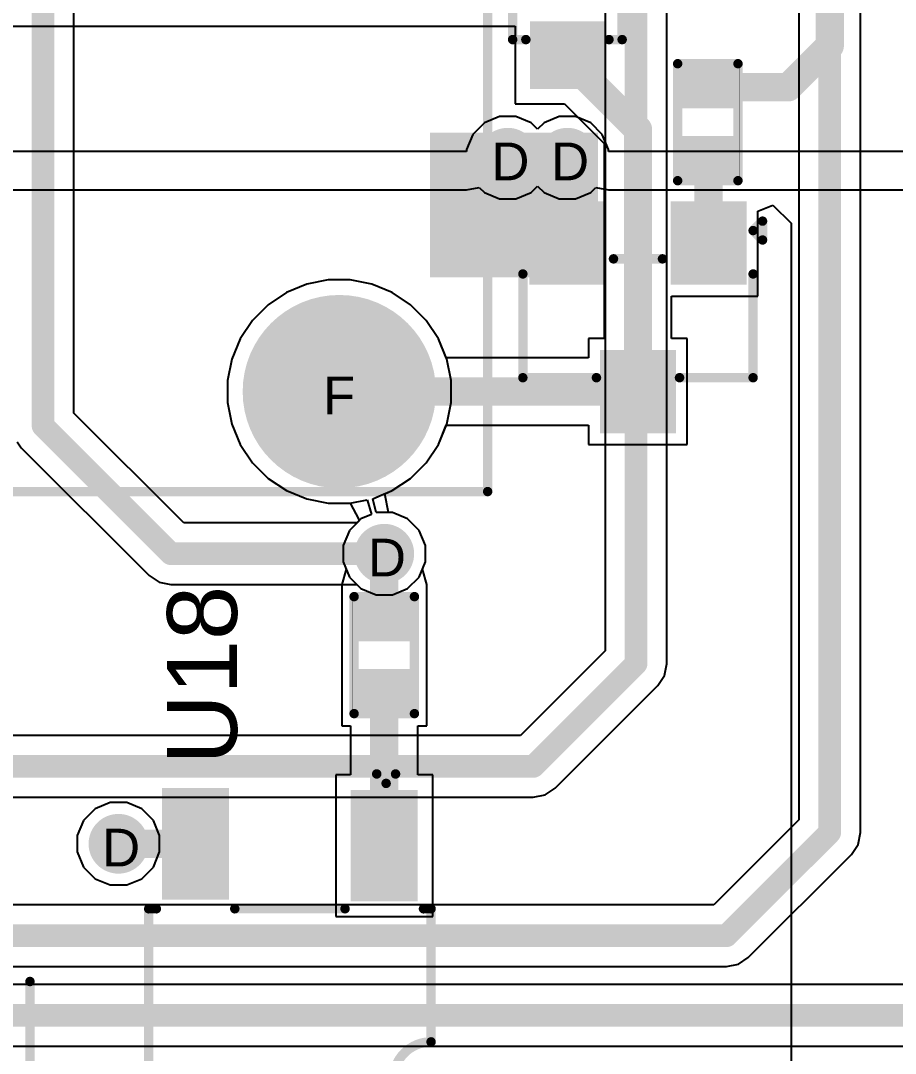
# Model space of a CAD drawing. Header units: inches. Extents: x 0 to 5401, y 0 to 5414.
# Drawn here: x 63.45 to 75.22, y 16.63 to 30.53 of the extents above; entities that cross this region are included whole.
import ezdxf

# ---------------------------------------------------------------- set-up
doc = ezdxf.new("R2010")
doc.units = ezdxf.units.IN
for name, color, linetype in [('Bottom Layer', 5, 'Continuous'), ('Bottom Solder', 6, 'Continuous'), ('Drill Drawing', 1, 'Continuous'), ('Layer 1', 16, 'Continuous'), ('Layer 2', 76, 'Continuous'), ('Multi-Layer', 9, 'Continuous'), ('Pad Holes', 156, 'Continuous'), ('Top Layer', 1, 'Continuous'), ('Top Overlay', 2, 'Continuous'), ('Top Paste', 8, 'Continuous'), ('Top Solder', 216, 'Continuous'), ('Via Holes', 16, 'Continuous')]:
    doc.layers.add(name, color=color, linetype=linetype)
doc.styles.add('Arial', font='', dxfattribs={"height": 0.2})
doc.styles.get('Arial').set_extended_font_data('Arial')

# ---------------------------------------------------------------- blocks, each defined once
blk = doc.blocks.new('SO_5_18')
at = {"layer": 'Top Layer'}
for points in [[(-3.85, 0.87), (-3.85, 1.67), (-2.45, 1.67), (-2.45, 0.87)], [(2.45, 0.87), (2.45, 1.67), (3.85, 1.67), (3.85, 0.87)], [(2.475, -0.4), (2.475, 0.4), (3.875, 0.4), (3.875, -0.4)], [(-3.875, -1.67), (-3.875, -0.87), (-2.475, -0.87), (-2.475, -1.67)], [(2.45, -1.67), (2.45, -0.87), (3.85, -0.87), (3.85, -1.67)]]:
    blk.add_hatch(color=1, dxfattribs=at).paths.add_polyline_path(points)
at = {"layer": 'Top Paste'}
for points in [[(-3.85, 0.87), (-3.85, 1.67), (-2.45, 1.67), (-2.45, 0.87)], [(2.45, 0.87), (2.45, 1.67), (3.85, 1.67), (3.85, 0.87)], [(2.475, -0.4), (2.475, 0.4), (3.875, 0.4), (3.875, -0.4)], [(-3.875, -1.67), (-3.875, -0.87), (-2.475, -0.87), (-2.475, -1.67)], [(2.45, -1.67), (2.45, -0.87), (3.85, -0.87), (3.85, -1.67)]]:
    blk.add_hatch(color=8, dxfattribs=at).paths.add_polyline_path(points)
at = {"layer": 'Top Solder'}
for points in [[(-3.901, 0.819), (-3.901, 1.721), (-2.399, 1.721), (-2.399, 0.819)], [(2.399, 0.819), (2.399, 1.721), (3.901, 1.721), (3.901, 0.819)], [(2.424, -0.451), (2.424, 0.451), (3.926, 0.451), (3.926, -0.451)], [(-3.926, -1.721), (-3.926, -0.819), (-2.424, -0.819), (-2.424, -1.721)], [(2.399, -1.721), (2.399, -0.819), (3.901, -0.819), (3.901, -1.721)]]:
    blk.add_hatch(color=216, dxfattribs=at).paths.add_polyline_path(points)
at = {"layer": 'Top Overlay'}
for points in [[(-2.3, 1.798, 0.127, 0.127, 0), (-2.3, 1.9, 0.127, 0.127, 0)], [(-0.508, 1.9, 0.127, 0.127, 0), (-2.3, 1.9, 0.127, 0.127, 0)], [(0.508, 1.9, 0.127, 0.127, -1), (-0.508, 1.9, 0.127, 0.127, 0)], [(2.3, 1.9, 0.127, 0.127, 0), (0.508, 1.9, 0.127, 0.127, 0)], [(2.3, 1.798, 0.127, 0.127, 0), (2.3, 1.9, 0.127, 0.127, 0)], [(2.3, 1.798, 0.127, 0.127, 0), (2.3, 1.9, 0.127, 0.127, 0)], [(-3.988, 1.295, 0.127, 0.127, 0), (-4.115, 1.422, 0.127, 0.127, 0)], [(-4.115, 1.168, 0.127, 0.127, 0), (-4.115, 1.422, 0.127, 0.127, 0)], [(-4.115, 1.168, 0.127, 0.127, 0), (-3.988, 1.295, 0.127, 0.127, 0)], [(-2.3, -0.742, 0.127, 0.127, 0), (-2.3, 0.742, 0.127, 0.127, 0)], [(2.3, 0.519, 0.127, 0.127, 0), (2.3, 0.742, 0.127, 0.127, 0)], [(2.3, -0.742, 0.127, 0.127, 0), (2.3, -0.519, 0.127, 0.127, 0)], [(-2.3, -1.9, 0.127, 0.127, 0), (-2.3, -1.798, 0.127, 0.127, 0)], [(2.3, -1.9, 0.127, 0.127, 0), (2.3, -1.798, 0.127, 0.127, 0)], [(2.3, -1.9, 0.127, 0.127, 0), (-2.3, -1.9, 0.127, 0.127, 0)]]:
    blk.add_lwpolyline(points, format="xyseb", dxfattribs=at)
for points in [[(-2.332, 1.9, 0.0635, 0.0635, 1), (-2.268, 1.9, 0.0635, 0.0635, 1)], [(-2.332, 1.9, 0.0635, 0.0635, 1), (-2.268, 1.9, 0.0635, 0.0635, 1)], [(-0.54, 1.9, 0.0635, 0.0635, 1), (-0.476, 1.9, 0.0635, 0.0635, 1)], [(-0.539, 1.9, 0.0635, 0.0635, 1), (-0.476, 1.9, 0.0635, 0.0635, 1)], [(0.476, 1.9, 0.0635, 0.0635, 1), (0.54, 1.9, 0.0635, 0.0635, 1)], [(0.476, 1.9, 0.0635, 0.0635, 1), (0.54, 1.9, 0.0635, 0.0635, 1)], [(2.268, 1.9, 0.0635, 0.0635, 1), (2.332, 1.9, 0.0635, 0.0635, 1)], [(2.268, 1.9, 0.0635, 0.0635, 1), (2.332, 1.9, 0.0635, 0.0635, 1)], [(2.268, 1.9, 0.0635, 0.0635, 1), (2.332, 1.9, 0.0635, 0.0635, 1)], [(-2.332, 1.798, 0.0635, 0.0635, 1), (-2.268, 1.798, 0.0635, 0.0635, 1)], [(2.268, 1.798, 0.0635, 0.0635, 1), (2.332, 1.798, 0.0635, 0.0635, 1)], [(2.268, 1.798, 0.0635, 0.0635, 1), (2.332, 1.798, 0.0635, 0.0635, 1)], [(-4.147, 1.422, 0.0635, 0.0635, 1), (-4.083, 1.422, 0.0635, 0.0635, 1)], [(-4.147, 1.422, 0.0635, 0.0635, 1), (-4.083, 1.422, 0.0635, 0.0635, 1)], [(-4.02, 1.295, 0.0635, 0.0635, 1), (-3.956, 1.295, 0.0635, 0.0635, 1)], [(-4.02, 1.295, 0.0635, 0.0635, 1), (-3.956, 1.295, 0.0635, 0.0635, 1)], [(-4.147, 1.168, 0.0635, 0.0635, 1), (-4.083, 1.168, 0.0635, 0.0635, 1)], [(-4.147, 1.168, 0.0635, 0.0635, 1), (-4.083, 1.168, 0.0635, 0.0635, 1)], [(-2.332, 0.742, 0.0635, 0.0635, 1), (-2.268, 0.742, 0.0635, 0.0635, 1)], [(2.268, 0.742, 0.0635, 0.0635, 1), (2.332, 0.742, 0.0635, 0.0635, 1)], [(2.268, 0.519, 0.0635, 0.0635, 1), (2.332, 0.519, 0.0635, 0.0635, 1)], [(2.268, -0.519, 0.0635, 0.0635, 1), (2.332, -0.519, 0.0635, 0.0635, 1)], [(-2.332, -0.742, 0.0635, 0.0635, 1), (-2.268, -0.742, 0.0635, 0.0635, 1)], [(2.268, -0.742, 0.0635, 0.0635, 1), (2.332, -0.742, 0.0635, 0.0635, 1)], [(-2.332, -1.798, 0.0635, 0.0635, 1), (-2.268, -1.798, 0.0635, 0.0635, 1)], [(2.268, -1.798, 0.0635, 0.0635, 1), (2.332, -1.798, 0.0635, 0.0635, 1)], [(-2.332, -1.9, 0.0635, 0.0635, 1), (-2.268, -1.9, 0.0635, 0.0635, 1)], [(-2.332, -1.9, 0.0635, 0.0635, 1), (-2.268, -1.9, 0.0635, 0.0635, 1)], [(2.268, -1.9, 0.0635, 0.0635, 1), (2.332, -1.9, 0.0635, 0.0635, 1)], [(2.268, -1.9, 0.0635, 0.0635, 1), (2.332, -1.9, 0.0635, 0.0635, 1)]]:
    blk.add_lwpolyline(points, format="xyseb", close=True, dxfattribs=at)
blk = doc.blocks.new('SOP_4_2_54_22')
at = {"layer": 'Top Layer'}
for points in [[(-3.85, 1.67), (-2.4, 1.67), (-2.4, 0.87), (-3.85, 0.87)], [(2.4, 1.67), (3.85, 1.67), (3.85, 0.87), (2.4, 0.87)], [(-3.85, -0.87), (-2.4, -0.87), (-2.4, -1.67), (-3.85, -1.67)], [(2.4, -0.87), (3.85, -0.87), (3.85, -1.67), (2.4, -1.67)]]:
    blk.add_hatch(color=1, dxfattribs=at).paths.add_polyline_path(points)
at = {"layer": 'Top Paste'}
for points in [[(-3.85, 1.67), (-2.4, 1.67), (-2.4, 0.87), (-3.85, 0.87)], [(2.4, 1.67), (3.85, 1.67), (3.85, 0.87), (2.4, 0.87)], [(-3.85, -0.87), (-2.4, -0.87), (-2.4, -1.67), (-3.85, -1.67)], [(2.4, -0.87), (3.85, -0.87), (3.85, -1.67), (2.4, -1.67)]]:
    blk.add_hatch(color=8, dxfattribs=at).paths.add_polyline_path(points)
at = {"layer": 'Top Solder'}
for points in [[(-3.952, 1.772), (-2.298, 1.772), (-2.298, 0.768), (-3.952, 0.768)], [(2.298, 1.772), (3.952, 1.772), (3.952, 0.768), (2.298, 0.768)], [(-3.952, -0.768), (-2.298, -0.768), (-2.298, -1.772), (-3.952, -1.772)], [(2.298, -0.768), (3.952, -0.768), (3.952, -1.772), (2.298, -1.772)]]:
    blk.add_hatch(color=216, dxfattribs=at).paths.add_polyline_path(points)
at = {"layer": 'Top Overlay'}
for points in [[(1.676, 2.057, 0.127, 0.127, 0), (-1.321, 2.057, 0.127, 0.127, 0)], [(-4.013, 1.346, 0.127, 0.127, 0), (-4.14, 1.473, 0.127, 0.127, 0)], [(-4.14, 1.219, 0.127, 0.127, 0), (-4.14, 1.473, 0.127, 0.127, 0)], [(-4.14, 1.219, 0.127, 0.127, 0), (-4.013, 1.346, 0.127, 0.127, 0)], [(1.676, -2.057, 0.127, 0.127, 0), (-1.321, -2.057, 0.127, 0.127, 0)]]:
    blk.add_lwpolyline(points, format="xyseb", dxfattribs=at)
for points in [[(-1.353, 2.057, 0.0635, 0.0635, 1), (-1.289, 2.057, 0.0635, 0.0635, 1)], [(1.645, 2.057, 0.0635, 0.0635, 1), (1.708, 2.057, 0.0635, 0.0635, 1)], [(-4.172, 1.473, 0.0635, 0.0635, 1), (-4.108, 1.473, 0.0635, 0.0635, 1)], [(-4.172, 1.473, 0.0635, 0.0635, 1), (-4.108, 1.473, 0.0635, 0.0635, 1)], [(-4.045, 1.346, 0.0635, 0.0635, 1), (-3.981, 1.346, 0.0635, 0.0635, 1)], [(-4.045, 1.346, 0.0635, 0.0635, 1), (-3.981, 1.346, 0.0635, 0.0635, 1)], [(-4.172, 1.219, 0.0635, 0.0635, 1), (-4.108, 1.219, 0.0635, 0.0635, 1)], [(-4.172, 1.219, 0.0635, 0.0635, 1), (-4.108, 1.219, 0.0635, 0.0635, 1)], [(-1.353, -2.057, 0.0635, 0.0635, 1), (-1.289, -2.057, 0.0635, 0.0635, 1)], [(1.645, -2.057, 0.0635, 0.0635, 1), (1.708, -2.057, 0.0635, 0.0635, 1)]]:
    blk.add_lwpolyline(points, format="xyseb", close=True, dxfattribs=at)
blk = doc.blocks.new('R___0402_80')
at = {"layer": 'Top Layer'}
for points in [[(-0.699, -0.318), (-0.699, 0.317), (-0.241, 0.317), (-0.241, -0.318)], [(0.241, -0.318), (0.241, 0.317), (0.699, 0.317), (0.699, -0.318)]]:
    blk.add_hatch(color=1, dxfattribs=at).paths.add_polyline_path(points)
at = {"layer": 'Top Paste'}
for points in [[(-0.699, -0.318), (-0.699, 0.317), (-0.241, 0.317), (-0.241, -0.318)], [(0.241, -0.318), (0.241, 0.317), (0.699, 0.317), (0.699, -0.318)]]:
    blk.add_hatch(color=8, dxfattribs=at).paths.add_polyline_path(points)
at = {"layer": 'Top Solder'}
for points in [[(-0.754, -0.373), (-0.754, 0.373), (-0.186, 0.373), (-0.186, -0.373)], [(0.186, -0.373), (0.186, 0.373), (0.754, 0.373), (0.754, -0.373)]]:
    blk.add_hatch(color=216, dxfattribs=at).paths.add_polyline_path(points)
at = {"layer": 'Top Overlay'}
for points in [[(0.787, 0.406, 0.127, 0.127, 0), (-0.787, 0.406, 0.127, 0.127, 0)], [(-0.787, -0.406, 0.127, 0.127, 0), (-0.787, 0.406, 0.127, 0.127, 0)], [(0.787, -0.406, 0.127, 0.127, 0), (0.787, 0.406, 0.127, 0.127, 0)], [(0.787, -0.406, 0.127, 0.127, 0), (-0.787, -0.406, 0.127, 0.127, 0)], [(0.813, -0.432, 0.00323, 0.00323, 0), (-0.813, -0.432, 0.00323, 0.00323, 0)]]:
    blk.add_lwpolyline(points, format="xyseb", dxfattribs=at)
for points in [[(-0.819, 0.406, 0.0635, 0.0635, 1), (-0.756, 0.406, 0.0635, 0.0635, 1)], [(-0.819, 0.406, 0.0635, 0.0635, 1), (-0.756, 0.406, 0.0635, 0.0635, 1)], [(0.756, 0.406, 0.0635, 0.0635, 1), (0.819, 0.406, 0.0635, 0.0635, 1)], [(0.756, 0.406, 0.0635, 0.0635, 1), (0.819, 0.406, 0.0635, 0.0635, 1)], [(-0.819, -0.406, 0.0635, 0.0635, 1), (-0.756, -0.406, 0.0635, 0.0635, 1)], [(-0.819, -0.406, 0.0635, 0.0635, 1), (-0.756, -0.406, 0.0635, 0.0635, 1)], [(0.756, -0.406, 0.0635, 0.0635, 1), (0.819, -0.406, 0.0635, 0.0635, 1)], [(0.756, -0.406, 0.0635, 0.0635, 1), (0.819, -0.406, 0.0635, 0.0635, 1)], [(-0.814, -0.432, 0.00161, 0.00161, 1), (-0.812, -0.432, 0.00161, 0.00161, 1)], [(0.812, -0.432, 0.00161, 0.00161, 1), (0.814, -0.432, 0.00161, 0.00161, 1)]]:
    blk.add_lwpolyline(points, format="xyseb", close=True, dxfattribs=at)
blk = doc.blocks.new('R___0402_92')
at = {"layer": 'Top Layer'}
for points in [[(-0.699, -0.318), (-0.699, 0.318), (-0.241, 0.318), (-0.241, -0.318)], [(0.241, -0.318), (0.241, 0.318), (0.699, 0.318), (0.699, -0.318)]]:
    blk.add_hatch(color=1, dxfattribs=at).paths.add_polyline_path(points)
at = {"layer": 'Top Paste'}
for points in [[(-0.699, -0.318), (-0.699, 0.318), (-0.241, 0.318), (-0.241, -0.318)], [(0.241, -0.318), (0.241, 0.318), (0.699, 0.318), (0.699, -0.318)]]:
    blk.add_hatch(color=8, dxfattribs=at).paths.add_polyline_path(points)
at = {"layer": 'Top Solder'}
for points in [[(-0.754, -0.373), (-0.754, 0.373), (-0.186, 0.373), (-0.186, -0.373)], [(0.186, -0.373), (0.186, 0.373), (0.754, 0.373), (0.754, -0.373)]]:
    blk.add_hatch(color=216, dxfattribs=at).paths.add_polyline_path(points)
at = {"layer": 'Top Overlay'}
for points in [[(-0.787, 0.406, 0.127, 0.127, 0), (-0.787, -0.406, 0.127, 0.127, 0)], [(-0.787, 0.406, 0.127, 0.127, 0), (0.787, 0.406, 0.127, 0.127, 0)], [(0.787, 0.406, 0.127, 0.127, 0), (0.787, -0.406, 0.127, 0.127, 0)], [(-0.787, -0.406, 0.127, 0.127, 0), (0.787, -0.406, 0.127, 0.127, 0)], [(-0.813, -0.432, 0.00323, 0.00323, 0), (0.813, -0.432, 0.00323, 0.00323, 0)]]:
    blk.add_lwpolyline(points, format="xyseb", dxfattribs=at)
for points in [[(-0.819, 0.406, 0.0635, 0.0635, 1), (-0.756, 0.406, 0.0635, 0.0635, 1)], [(-0.819, 0.406, 0.0635, 0.0635, 1), (-0.756, 0.406, 0.0635, 0.0635, 1)], [(0.756, 0.406, 0.0635, 0.0635, 1), (0.819, 0.406, 0.0635, 0.0635, 1)], [(0.756, 0.406, 0.0635, 0.0635, 1), (0.819, 0.406, 0.0635, 0.0635, 1)], [(-0.819, -0.406, 0.0635, 0.0635, 1), (-0.756, -0.406, 0.0635, 0.0635, 1)], [(-0.819, -0.406, 0.0635, 0.0635, 1), (-0.756, -0.406, 0.0635, 0.0635, 1)], [(0.756, -0.406, 0.0635, 0.0635, 1), (0.819, -0.406, 0.0635, 0.0635, 1)], [(0.756, -0.406, 0.0635, 0.0635, 1), (0.819, -0.406, 0.0635, 0.0635, 1)], [(-0.814, -0.432, 0.00161, 0.00161, 1), (-0.812, -0.432, 0.00161, 0.00161, 1)], [(0.812, -0.432, 0.00161, 0.00161, 1), (0.814, -0.432, 0.00161, 0.00161, 1)]]:
    blk.add_lwpolyline(points, format="xyseb", close=True, dxfattribs=at)
blk = doc.blocks.new('SOT_23_166')
at = {"layer": 'Top Layer'}
for points in [[(-0.41, 1.46), (0.41, 1.46), (0.41, 0.54), (-0.41, 0.54)], [(-1.36, -0.54), (-0.54, -0.54), (-0.54, -1.46), (-1.36, -1.46)], [(0.54, -0.54), (1.36, -0.54), (1.36, -1.46), (0.54, -1.46)]]:
    blk.add_hatch(color=1, dxfattribs=at).paths.add_polyline_path(points)
at = {"layer": 'Top Paste'}
for points in [[(-0.41, 1.46), (0.41, 1.46), (0.41, 0.54), (-0.41, 0.54)], [(-1.36, -0.54), (-0.54, -0.54), (-0.54, -1.46), (-1.36, -1.46)], [(0.54, -0.54), (1.36, -0.54), (1.36, -1.46), (0.54, -1.46)]]:
    blk.add_hatch(color=8, dxfattribs=at).paths.add_polyline_path(points)
at = {"layer": 'Top Solder'}
for points in [[(-0.512, 1.562), (0.512, 1.562), (0.512, 0.438), (-0.512, 0.438)], [(-1.462, -0.438), (-0.438, -0.438), (-0.438, -1.562), (-1.462, -1.562)], [(0.438, -0.438), (1.462, -0.438), (1.462, -1.562), (0.438, -1.562)]]:
    blk.add_hatch(color=216, dxfattribs=at).paths.add_polyline_path(points)
at = {"layer": 'Top Overlay'}
for points in [[(-1.549, 0.813, 0.127, 0.127, 0), (-1.549, -0.584, 0.127, 0.127, 0)], [(-0.559, 0.813, 0.127, 0.127, 0), (-1.549, 0.813, 0.127, 0.127, 0)], [(1.549, 0.813, 0.127, 0.127, 0), (0.559, 0.813, 0.127, 0.127, 0)], [(1.549, 0.813, 0.127, 0.127, 0), (1.549, -0.584, 0.127, 0.127, 0)], [(0.33, -0.787, 0.127, 0.127, 0), (-0.33, -0.787, 0.127, 0.127, 0)], [(-1.549, -1.168, 0.127, 0.127, 0), (-1.676, -1.041, 0.127, 0.127, 0)], [(-1.676, -1.041, 0.127, 0.127, 0), (-1.676, -1.295, 0.127, 0.127, 0)], [(-1.549, -1.168, 0.127, 0.127, 0), (-1.676, -1.295, 0.127, 0.127, 0)]]:
    blk.add_lwpolyline(points, format="xyseb", dxfattribs=at)
for points in [[(-1.581, 0.813, 0.0635, 0.0635, 1), (-1.518, 0.813, 0.0635, 0.0635, 1)], [(-1.581, 0.813, 0.0635, 0.0635, 1), (-1.518, 0.813, 0.0635, 0.0635, 1)], [(-0.591, 0.813, 0.0635, 0.0635, 1), (-0.527, 0.813, 0.0635, 0.0635, 1)], [(0.527, 0.813, 0.0635, 0.0635, 1), (0.591, 0.813, 0.0635, 0.0635, 1)], [(1.518, 0.813, 0.0635, 0.0635, 1), (1.581, 0.813, 0.0635, 0.0635, 1)], [(1.518, 0.813, 0.0635, 0.0635, 1), (1.581, 0.813, 0.0635, 0.0635, 1)], [(-1.581, -0.584, 0.0635, 0.0635, 1), (-1.518, -0.584, 0.0635, 0.0635, 1)], [(1.518, -0.584, 0.0635, 0.0635, 1), (1.581, -0.584, 0.0635, 0.0635, 1)], [(-0.362, -0.787, 0.0635, 0.0635, 1), (-0.298, -0.787, 0.0635, 0.0635, 1)], [(0.298, -0.787, 0.0635, 0.0635, 1), (0.362, -0.787, 0.0635, 0.0635, 1)], [(-1.708, -1.041, 0.0635, 0.0635, 1), (-1.645, -1.041, 0.0635, 0.0635, 1)], [(-1.708, -1.041, 0.0635, 0.0635, 1), (-1.645, -1.041, 0.0635, 0.0635, 1)], [(-1.581, -1.168, 0.0635, 0.0635, 1), (-1.518, -1.168, 0.0635, 0.0635, 1)], [(-1.581, -1.168, 0.0635, 0.0635, 1), (-1.518, -1.168, 0.0635, 0.0635, 1)], [(-1.708, -1.295, 0.0635, 0.0635, 1), (-1.645, -1.295, 0.0635, 0.0635, 1)], [(-1.708, -1.295, 0.0635, 0.0635, 1), (-1.645, -1.295, 0.0635, 0.0635, 1)]]:
    blk.add_lwpolyline(points, format="xyseb", close=True, dxfattribs=at)
blk = doc.blocks.new('HF33F_024_ZS3_177')
at = {"layer": 'Bottom Layer'}
h = blk.add_hatch(color=5, dxfattribs=at)
edge = h.paths.add_edge_path()
edge.add_arc((-8.9, 3.81), 1.25, 0, 360)
at = {"layer": 'Bottom Solder'}
h = blk.add_hatch(color=6, dxfattribs=at)
edge = h.paths.add_edge_path()
edge.add_arc((-8.9, 3.81), 1.301, 0, 360)
at = {"layer": 'Layer 1'}
h = blk.add_hatch(color=16, dxfattribs=at)
edge = h.paths.add_edge_path()
edge.add_arc((-8.9, 3.81), 1.25, 0, 360)
at = {"layer": 'Layer 2'}
h = blk.add_hatch(color=76, dxfattribs=at)
edge = h.paths.add_edge_path()
edge.add_arc((-8.9, 3.81), 1.25, 0, 360)
at = {"layer": 'Multi-Layer'}
h = blk.add_hatch(color=9, dxfattribs=at)
edge = h.paths.add_edge_path()
edge.add_arc((-8.9, 3.81), 1.25, 0, 360)
at = {"layer": 'Pad Holes'}
h = blk.add_hatch(color=7, dxfattribs=at)
edge = h.paths.add_edge_path()
edge.add_arc((-8.9, 3.81), 0.7, 0, 360)
at = {"layer": 'Top Layer'}
h = blk.add_hatch(color=1, dxfattribs=at)
edge = h.paths.add_edge_path()
edge.add_arc((-8.9, 3.81), 1.25, 0, 360)
at = {"layer": 'Top Solder'}
h = blk.add_hatch(color=216, dxfattribs=at)
edge = h.paths.add_edge_path()
edge.add_arc((-8.9, 3.81), 1.301, 0, 360)
at = {"layer": 'Top Overlay'}
for points in [[(-10.897, 5.156, 0.127, 0.127, 0), (-10.897, -5.163, 0.127, 0.127, 0)], [(9.677, 5.156, 0.127, 0.127, 0), (-10.897, 5.156, 0.127, 0.127, 0)]]:
    blk.add_lwpolyline(points, format="xyseb", dxfattribs=at)
blk.add_lwpolyline([(-10.928, 5.156, 0.0635, 0.0635, 1), (-10.865, 5.156, 0.0635, 0.0635, 1)], format="xyseb", close=True, dxfattribs=at)
blk.add_lwpolyline([(-10.928, 5.156, 0.0635, 0.0635, 1), (-10.865, 5.156, 0.0635, 0.0635, 1)], format="xyseb", close=True, dxfattribs=at)
blk = doc.blocks.new('SOD_323_211')
at = {"layer": 'Top Layer'}
for points in [[(-0.75, -0.45), (-1.55, -0.45), (-1.55, 0.45), (-0.75, 0.45)], [(1.55, -0.45), (0.75, -0.45), (0.75, 0.45), (1.55, 0.45)]]:
    blk.add_hatch(color=1, dxfattribs=at).paths.add_polyline_path(points)
at = {"layer": 'Top Overlay'}
for points in [[(-2.007, 0.483), (-0.914, 0.483), (-0.914, 0.787), (-2.007, 0.787)], [(-2.007, -0.508), (-1.575, -0.508), (-1.575, 0.508), (-2.007, 0.508)], [(-2.007, -0.787), (-0.914, -0.787), (-0.914, -0.483), (-2.007, -0.483)]]:
    blk.add_hatch(color=2, dxfattribs=at).paths.add_polyline_path(points)
at = {"layer": 'Top Paste'}
for points in [[(-0.75, -0.45), (-1.55, -0.45), (-1.55, 0.45), (-0.75, 0.45)], [(1.55, -0.45), (0.75, -0.45), (0.75, 0.45), (1.55, 0.45)]]:
    blk.add_hatch(color=8, dxfattribs=at).paths.add_polyline_path(points)
at = {"layer": 'Top Solder'}
for points in [[(-0.695, -0.505), (-1.605, -0.505), (-1.605, 0.505), (-0.695, 0.505)], [(1.605, -0.505), (0.695, -0.505), (0.695, 0.505), (1.605, 0.505)]]:
    blk.add_hatch(color=216, dxfattribs=at).paths.add_polyline_path(points)
at = {"layer": 'Top Overlay'}
for points in [[(0.94, 0.737, 0.127, 0.127, 0), (-0.914, 0.737, 0.127, 0.127, 0)], [(0.94, 0.559, 0.127, 0.127, 0), (0.94, 0.737, 0.127, 0.127, 0)], [(0.94, -0.737, 0.127, 0.127, 0), (0.94, -0.559, 0.127, 0.127, 0)], [(0.94, -0.737, 0.127, 0.127, 0), (-0.914, -0.737, 0.127, 0.127, 0)]]:
    blk.add_lwpolyline(points, format="xyseb", dxfattribs=at)
for points in [[(-0.946, 0.737, 0.0635, 0.0635, 1), (-0.883, 0.737, 0.0635, 0.0635, 1)], [(0.908, 0.737, 0.0635, 0.0635, 1), (0.972, 0.737, 0.0635, 0.0635, 1)], [(0.908, 0.737, 0.0635, 0.0635, 1), (0.972, 0.737, 0.0635, 0.0635, 1)], [(0.908, 0.559, 0.0635, 0.0635, 1), (0.972, 0.559, 0.0635, 0.0635, 1)], [(0.908, -0.559, 0.0635, 0.0635, 1), (0.972, -0.559, 0.0635, 0.0635, 1)], [(-0.946, -0.737, 0.0635, 0.0635, 1), (-0.883, -0.737, 0.0635, 0.0635, 1)], [(0.908, -0.737, 0.0635, 0.0635, 1), (0.972, -0.737, 0.0635, 0.0635, 1)], [(0.908, -0.737, 0.0635, 0.0635, 1), (0.972, -0.737, 0.0635, 0.0635, 1)]]:
    blk.add_lwpolyline(points, format="xyseb", close=True, dxfattribs=at)

msp = doc.modelspace()

# ---------------------------------------------------------------- hatches: boundary and pattern name
at = {"layer": 'Bottom Layer'}
h = msp.add_hatch(color=5, dxfattribs=at)
edge = h.paths.add_edge_path()
edge.add_arc((70.002, 28.687), 0.3, 0, 360)
h = msp.add_hatch(color=5, dxfattribs=at)
edge = h.paths.add_edge_path()
edge.add_arc((70.805, 28.687), 0.3, 0, 360)
h = msp.add_hatch(color=5, dxfattribs=at)
edge = h.paths.add_edge_path()
edge.add_arc((68.34, 23.355), 0.3, 0, 360)
h = msp.add_hatch(color=5, dxfattribs=at)
edge = h.paths.add_edge_path()
edge.add_arc((64.762, 19.45), 0.3, 0, 360)
at = {"layer": 'Bottom Solder'}
h = msp.add_hatch(color=6, dxfattribs=at)
edge = h.paths.add_edge_path()
edge.add_arc((70.002, 28.687), 0.402, 0, 360)
h = msp.add_hatch(color=6, dxfattribs=at)
edge = h.paths.add_edge_path()
edge.add_arc((70.805, 28.687), 0.402, 0, 360)
h = msp.add_hatch(color=6, dxfattribs=at)
edge = h.paths.add_edge_path()
edge.add_arc((68.34, 23.355), 0.402, 0, 360)
h = msp.add_hatch(color=6, dxfattribs=at)
edge = h.paths.add_edge_path()
edge.add_arc((64.762, 19.45), 0.402, 0, 360)
at = {"layer": 'Layer 1'}
h = msp.add_hatch(color=16, dxfattribs=at)
edge = h.paths.add_edge_path()
edge.add_arc((70.002, 28.687), 0.3, 0, 360)
h = msp.add_hatch(color=16, dxfattribs=at)
edge = h.paths.add_edge_path()
edge.add_arc((70.805, 28.687), 0.3, 0, 360)
h = msp.add_hatch(color=16, dxfattribs=at)
edge = h.paths.add_edge_path()
edge.add_arc((68.34, 23.355), 0.3, 0, 360)
h = msp.add_hatch(color=16, dxfattribs=at)
edge = h.paths.add_edge_path()
edge.add_arc((64.762, 19.45), 0.3, 0, 360)
at = {"layer": 'Layer 2'}
h = msp.add_hatch(color=76, dxfattribs=at)
edge = h.paths.add_edge_path()
edge.add_arc((70.002, 28.687), 0.3, 0, 360)
h = msp.add_hatch(color=76, dxfattribs=at)
edge = h.paths.add_edge_path()
edge.add_arc((70.805, 28.687), 0.3, 0, 360)
h = msp.add_hatch(color=76, dxfattribs=at)
edge = h.paths.add_edge_path()
edge.add_arc((68.34, 23.355), 0.3, 0, 360)
h = msp.add_hatch(color=76, dxfattribs=at)
edge = h.paths.add_edge_path()
edge.add_arc((64.762, 19.45), 0.3, 0, 360)
at = {"layer": 'Top Layer'}
msp.add_hatch(color=1, dxfattribs=at).paths.add_polyline_path([(68.957, 27.078), (71.215, 27.078), (71.215, 29.024), (68.957, 29.024)])
h = msp.add_hatch(color=1, dxfattribs=at)
edge = h.paths.add_edge_path()
edge.add_arc((70.002, 28.687), 0.3, 0, 360)
h = msp.add_hatch(color=1, dxfattribs=at)
edge = h.paths.add_edge_path()
edge.add_arc((70.805, 28.687), 0.3, 0, 360)
h = msp.add_hatch(color=1, dxfattribs=at)
edge = h.paths.add_edge_path()
edge.add_arc((68.34, 23.355), 0.3, 0, 360)
h = msp.add_hatch(color=1, dxfattribs=at)
edge = h.paths.add_edge_path()
edge.add_arc((64.762, 19.45), 0.3, 0, 360)
at = {"layer": 'Top Solder'}
h = msp.add_hatch(color=216, dxfattribs=at)
edge = h.paths.add_edge_path()
edge.add_arc((70.002, 28.687), 0.402, 0, 360)
h = msp.add_hatch(color=216, dxfattribs=at)
edge = h.paths.add_edge_path()
edge.add_arc((70.805, 28.687), 0.402, 0, 360)
h = msp.add_hatch(color=216, dxfattribs=at)
edge = h.paths.add_edge_path()
edge.add_arc((68.34, 23.355), 0.402, 0, 360)
h = msp.add_hatch(color=216, dxfattribs=at)
edge = h.paths.add_edge_path()
edge.add_arc((64.762, 19.45), 0.402, 0, 360)
at = {"layer": 'Via Holes'}
h = msp.add_hatch(color=7, dxfattribs=at)
edge = h.paths.add_edge_path()
edge.add_arc((70.002, 28.687), 0.15, 0, 360)
h = msp.add_hatch(color=7, dxfattribs=at)
edge = h.paths.add_edge_path()
edge.add_arc((70.805, 28.687), 0.15, 0, 360)
h = msp.add_hatch(color=7, dxfattribs=at)
edge = h.paths.add_edge_path()
edge.add_arc((68.34, 23.355), 0.15, 0, 360)
h = msp.add_hatch(color=7, dxfattribs=at)
edge = h.paths.add_edge_path()
edge.add_arc((64.762, 19.45), 0.15, 0, 360)

# ---------------------------------------------------------------- linework, layer by layer
at = {"layer": 'Bottom Layer'}
for p, q in [((64.161, 25.248), (64.161, 50.795)), ((71.315, 50.844), (71.315, 22.047)), ((72.144, 21.875), (72.144, 46.12)), ((73.921, 30.79), (73.921, 19.772)), ((74.75, 19.601), (74.75, 30.79)), ((67.296, 26.984), (67.023, 26.871)), ((67.587, 27.042), (67.296, 26.984)), ((67.883, 27.042), (67.587, 27.042)), ((68.174, 26.984), (67.883, 27.042)), ((68.447, 26.871), (68.174, 26.984)), ((67.023, 26.871), (66.776, 26.706)), ((68.694, 26.706), (68.447, 26.871)), ((66.776, 26.706), (66.567, 26.496)), ((68.903, 26.496), (68.694, 26.706)), ((66.567, 26.496), (66.402, 26.25)), ((69.068, 26.25), (68.903, 26.496)), ((66.402, 26.25), (66.289, 25.976)), ((69.181, 25.976), (69.068, 26.25)), ((66.289, 25.976), (66.231, 25.686)), ((69.239, 25.686), (69.181, 25.976)), ((66.231, 25.686), (66.231, 25.39)), ((69.239, 25.39), (69.239, 25.686)), ((66.231, 25.39), (66.289, 25.099)), ((69.181, 25.099), (69.239, 25.39)), ((65.64, 23.769), (64.161, 25.248)), ((66.289, 25.099), (66.402, 24.825)), ((69.068, 24.825), (69.181, 25.099)), ((63.401, 24.862), (63.454, 24.783)), ((63.454, 24.783), (65.175, 23.062)), ((66.402, 24.825), (66.567, 24.579)), ((68.903, 24.579), (69.068, 24.825)), ((66.567, 24.579), (66.776, 24.369)), ((68.694, 24.369), (68.903, 24.579)), ((66.776, 24.369), (67.023, 24.205)), ((68.447, 24.205), (68.694, 24.369)), ((67.023, 24.205), (67.296, 24.092)), ((68.299, 24.143), (68.447, 24.205)), ((67.296, 24.092), (67.587, 24.034)), ((67.883, 24.034), (68.109, 24.079)), ((68.109, 24.079), (68.169, 23.883)), ((68.186, 24.096), (68.299, 24.143)), ((68.23, 23.909), (68.186, 24.096)), ((67.587, 24.034), (67.883, 24.034)), ((68.026, 23.824), (67.971, 23.769)), ((68.169, 23.883), (68.026, 23.824)), ((68.45, 23.909), (68.23, 23.909)), ((68.654, 23.824), (68.45, 23.909)), ((68.81, 23.669), (68.654, 23.824)), ((67.971, 23.769), (65.64, 23.769)), ((68.894, 23.465), (68.81, 23.669)), ((68.894, 23.244), (68.894, 23.465)), ((68.81, 23.041), (68.894, 23.244)), ((65.175, 23.062), (65.31, 22.972)), ((65.31, 22.972), (65.468, 22.94)), ((68.654, 22.885), (68.81, 23.041)), ((65.468, 22.94), (67.971, 22.94)), ((67.971, 22.94), (68.026, 22.885)), ((68.026, 22.885), (68.23, 22.801)), ((68.45, 22.801), (68.654, 22.885)), ((68.23, 22.801), (68.45, 22.801)), ((71.315, 22.047), (70.174, 20.906)), ((72.112, 21.716), (72.144, 21.875)), ((72.023, 21.582), (72.112, 21.716)), ((70.639, 20.198), (72.023, 21.582)), ((70.174, 20.906), (58.263, 20.906)), ((70.504, 20.108), (70.639, 20.198)), ((51.333, 20.077), (70.346, 20.077)), ((70.346, 20.077), (70.504, 20.108)), ((73.921, 19.772), (72.775, 18.626)), ((74.718, 19.442), (74.75, 19.601)), ((74.629, 19.308), (74.718, 19.442)), ((73.24, 17.919), (74.629, 19.308)), ((72.775, 18.626), (43.972, 18.626)), ((43.8, 17.798), (72.947, 17.798)), ((72.947, 17.798), (73.106, 17.829)), ((73.106, 17.829), (73.24, 17.919)), ((80.063, 17.554), (43.216, 17.554)), ((43.045, 16.726), (118.885, 16.726))]:
    msp.add_line(p, q, dxfattribs=at)
for points in [[(63.747, 25.076, 0.305, 0.305, 0), (63.747, 50.795, 0.305, 0.305, 0)], [(71.73, 21.875, 0.305, 0.305, 0), (71.73, 50.844, 0.305, 0.305, 0)], [(74.336, 19.601, 0.305, 0.305, 0), (74.336, 31.159, 0.305, 0.305, 0)], [(63.747, 25.076, 0.305, 0.305, 0), (65.468, 23.355, 0.305, 0.305, 0)], [(65.468, 23.355, 0.305, 0.305, 0), (68.34, 23.355, 0.305, 0.305, 0)], [(70.346, 20.491, 0.305, 0.305, 0), (71.73, 21.875, 0.305, 0.305, 0)], [(51.333, 20.491, 0.305, 0.305, 0), (70.346, 20.491, 0.305, 0.305, 0)], [(72.947, 18.212, 0.305, 0.305, 0), (74.336, 19.601, 0.305, 0.305, 0)], [(43.8, 18.212, 0.305, 0.305, 0), (72.947, 18.212, 0.305, 0.305, 0)], [(43.045, 17.14, 0.305, 0.305, 0), (118.885, 17.14, 0.305, 0.305, 0)]]:
    msp.add_lwpolyline(points, format="xyseb", dxfattribs=at)
for points in [[(63.671, 25.076, 0.152, 0.152, 1), (63.823, 25.076, 0.152, 0.152, 1)], [(63.671, 25.076, 0.152, 0.152, 1), (63.823, 25.076, 0.152, 0.152, 1)], [(65.392, 23.355, 0.152, 0.152, 1), (65.545, 23.355, 0.152, 0.152, 1)], [(65.392, 23.355, 0.152, 0.152, 1), (65.545, 23.355, 0.152, 0.152, 1)], [(68.264, 23.355, 0.152, 0.152, 1), (68.416, 23.355, 0.152, 0.152, 1)], [(71.653, 21.875, 0.152, 0.152, 1), (71.806, 21.875, 0.152, 0.152, 1)], [(71.653, 21.875, 0.152, 0.152, 1), (71.806, 21.875, 0.152, 0.152, 1)], [(70.27, 20.491, 0.152, 0.152, 1), (70.422, 20.491, 0.152, 0.152, 1)], [(70.27, 20.491, 0.152, 0.152, 1), (70.422, 20.491, 0.152, 0.152, 1)], [(74.259, 19.601, 0.152, 0.152, 1), (74.412, 19.601, 0.152, 0.152, 1)], [(74.259, 19.601, 0.152, 0.152, 1), (74.412, 19.601, 0.152, 0.152, 1)], [(72.871, 18.212, 0.152, 0.152, 1), (73.023, 18.212, 0.152, 0.152, 1)], [(72.871, 18.212, 0.152, 0.152, 1), (73.023, 18.212, 0.152, 0.152, 1)]]:
    msp.add_lwpolyline(points, format="xyseb", close=True, dxfattribs=at)
at = {"layer": 'Layer 1'}
for p, q in [((67.296, 26.984), (67.023, 26.871)), ((67.587, 27.042), (67.296, 26.984)), ((67.883, 27.042), (67.587, 27.042)), ((68.174, 26.984), (67.883, 27.042)), ((68.447, 26.871), (68.174, 26.984)), ((67.023, 26.871), (66.776, 26.706)), ((68.694, 26.706), (68.447, 26.871)), ((66.776, 26.706), (66.567, 26.496)), ((68.903, 26.496), (68.694, 26.706)), ((66.567, 26.496), (66.402, 26.25)), ((69.068, 26.25), (68.903, 26.496)), ((66.402, 26.25), (66.289, 25.976)), ((69.181, 25.976), (69.068, 26.25)), ((66.289, 25.976), (66.231, 25.686)), ((69.239, 25.686), (69.181, 25.976)), ((66.231, 25.686), (66.231, 25.39)), ((69.239, 25.39), (69.239, 25.686)), ((66.231, 25.39), (66.289, 25.099)), ((69.181, 25.099), (69.239, 25.39)), ((66.289, 25.099), (66.402, 24.825)), ((69.068, 24.825), (69.181, 25.099)), ((66.402, 24.825), (66.567, 24.579)), ((68.903, 24.579), (69.068, 24.825)), ((66.567, 24.579), (66.776, 24.369)), ((68.694, 24.369), (68.903, 24.579)), ((66.776, 24.369), (67.023, 24.205)), ((68.447, 24.205), (68.694, 24.369)), ((67.023, 24.205), (67.296, 24.092)), ((68.346, 24.163), (68.447, 24.205)), ((67.296, 24.092), (67.587, 24.034)), ((68.396, 23.909), (68.346, 24.163)), ((67.587, 24.034), (67.883, 24.034)), ((67.883, 24.034), (67.996, 23.815)), ((68, 23.798), (67.87, 23.669)), ((67.996, 23.815), (68, 23.798)), ((68.45, 23.909), (68.396, 23.909)), ((68.654, 23.824), (68.45, 23.909)), ((68.81, 23.669), (68.654, 23.824)), ((67.87, 23.669), (67.786, 23.465)), ((68.894, 23.465), (68.81, 23.669)), ((67.786, 23.465), (67.786, 23.244)), ((68.894, 23.244), (68.894, 23.465)), ((67.786, 23.244), (67.87, 23.041)), ((68.81, 23.041), (68.894, 23.244)), ((67.87, 23.041), (68.026, 22.885)), ((68.654, 22.885), (68.81, 23.041)), ((68.026, 22.885), (68.23, 22.801)), ((68.45, 22.801), (68.654, 22.885)), ((68.23, 22.801), (68.45, 22.801))]:
    msp.add_line(p, q, dxfattribs=at)
at = {"layer": 'Layer 2'}
for p, q in [((69.892, 29.241), (69.689, 29.157)), ((70.113, 29.241), (69.892, 29.241)), ((70.316, 29.157), (70.113, 29.241)), ((70.695, 29.241), (70.491, 29.157)), ((70.915, 29.241), (70.695, 29.241)), ((71.119, 29.157), (70.915, 29.241)), ((69.689, 29.157), (69.533, 29.001)), ((70.404, 29.069), (70.316, 29.157)), ((70.491, 29.157), (70.404, 29.069)), ((71.275, 29.001), (71.119, 29.157)), ((69.533, 29.001), (69.448, 28.798)), ((71.359, 28.798), (71.275, 29.001)), ((69.448, 28.798), (69.448, 28.772)), ((71.359, 28.772), (71.359, 28.798)), ((69.448, 28.772), (46.758, 28.772)), ((82.017, 28.772), (71.359, 28.772)), ((46.793, 28.254), (69.448, 28.254)), ((69.448, 28.254), (69.619, 28.288)), ((69.619, 28.288), (69.689, 28.218)), ((70.316, 28.218), (70.404, 28.305)), ((70.404, 28.305), (70.491, 28.218)), ((71.119, 28.218), (71.189, 28.288)), ((71.189, 28.288), (71.359, 28.254)), ((71.359, 28.254), (81.982, 28.254)), ((69.689, 28.218), (69.892, 28.133)), ((69.892, 28.133), (70.113, 28.133)), ((70.113, 28.133), (70.316, 28.218)), ((70.491, 28.218), (70.695, 28.133)), ((70.695, 28.133), (70.915, 28.133)), ((70.915, 28.133), (71.119, 28.218)), ((67.296, 26.984), (67.023, 26.871)), ((67.587, 27.042), (67.296, 26.984)), ((67.883, 27.042), (67.587, 27.042)), ((68.174, 26.984), (67.883, 27.042)), ((68.447, 26.871), (68.174, 26.984)), ((67.023, 26.871), (66.776, 26.706)), ((68.694, 26.706), (68.447, 26.871)), ((66.776, 26.706), (66.567, 26.496)), ((68.903, 26.496), (68.694, 26.706)), ((66.567, 26.496), (66.402, 26.25)), ((69.068, 26.25), (68.903, 26.496)), ((66.402, 26.25), (66.289, 25.976)), ((69.181, 25.976), (69.068, 26.25)), ((66.289, 25.976), (66.231, 25.686)), ((69.239, 25.686), (69.181, 25.976)), ((66.231, 25.686), (66.231, 25.39)), ((69.239, 25.39), (69.239, 25.686)), ((66.231, 25.39), (66.289, 25.099)), ((69.181, 25.099), (69.239, 25.39)), ((66.289, 25.099), (66.402, 24.825)), ((69.068, 24.825), (69.181, 25.099)), ((66.402, 24.825), (66.567, 24.579)), ((68.903, 24.579), (69.068, 24.825)), ((66.567, 24.579), (66.776, 24.369)), ((68.694, 24.369), (68.903, 24.579)), ((66.776, 24.369), (67.023, 24.205)), ((68.447, 24.205), (68.694, 24.369)), ((67.023, 24.205), (67.296, 24.092)), ((68.346, 24.163), (68.447, 24.205)), ((67.296, 24.092), (67.587, 24.034)), ((68.396, 23.909), (68.346, 24.163)), ((67.587, 24.034), (67.883, 24.034)), ((67.883, 24.034), (67.996, 23.815)), ((68, 23.798), (67.87, 23.669)), ((67.996, 23.815), (68, 23.798)), ((68.45, 23.909), (68.396, 23.909)), ((68.654, 23.824), (68.45, 23.909)), ((68.81, 23.669), (68.654, 23.824)), ((67.87, 23.669), (67.786, 23.465)), ((68.894, 23.465), (68.81, 23.669)), ((67.786, 23.465), (67.786, 23.244)), ((68.894, 23.244), (68.894, 23.465)), ((67.786, 23.244), (67.87, 23.041)), ((68.81, 23.041), (68.894, 23.244)), ((67.87, 23.041), (68.026, 22.885)), ((68.654, 22.885), (68.81, 23.041)), ((68.026, 22.885), (68.23, 22.801)), ((68.45, 22.801), (68.654, 22.885)), ((68.23, 22.801), (68.45, 22.801)), ((64.449, 19.919), (64.293, 19.764)), ((64.652, 20.004), (64.449, 19.919)), ((64.873, 20.004), (64.652, 20.004)), ((65.076, 19.919), (64.873, 20.004)), ((65.232, 19.764), (65.076, 19.919)), ((64.293, 19.764), (64.208, 19.56)), ((65.316, 19.56), (65.232, 19.764)), ((64.208, 19.56), (64.208, 19.34)), ((65.316, 19.34), (65.316, 19.56)), ((64.208, 19.34), (64.293, 19.136)), ((65.232, 19.136), (65.316, 19.34)), ((64.293, 19.136), (64.449, 18.98)), ((65.076, 18.98), (65.232, 19.136)), ((64.449, 18.98), (64.652, 18.896)), ((64.873, 18.896), (65.076, 18.98)), ((64.652, 18.896), (64.873, 18.896))]:
    msp.add_line(p, q, dxfattribs=at)
at = {"layer": 'Top Layer'}
for p, q in [((44.608, 30.459), (70.101, 30.459)), ((70.101, 30.459), (70.101, 29.413)), ((70.101, 29.413), (70.767, 29.413)), ((70.767, 29.413), (71.302, 28.878)), ((71.302, 28.878), (71.302, 26.252)), ((73.369, 27.965), (73.572, 28.049)), ((73.369, 26.824), (73.369, 27.965)), ((73.572, 28.049), (73.815, 27.806)), ((73.815, 27.806), (73.815, 10.719)), ((67.296, 26.984), (67.023, 26.871)), ((67.587, 27.042), (67.296, 26.984)), ((67.883, 27.042), (67.587, 27.042)), ((68.174, 26.984), (67.883, 27.042)), ((68.447, 26.871), (68.174, 26.984)), ((67.023, 26.871), (66.776, 26.706)), ((68.694, 26.706), (68.447, 26.871)), ((66.776, 26.706), (66.567, 26.496)), ((68.903, 26.496), (68.694, 26.706)), ((72.208, 26.252), (72.208, 26.824)), ((72.208, 26.824), (73.369, 26.824)), ((66.567, 26.496), (66.402, 26.25)), ((69.068, 26.25), (68.903, 26.496)), ((66.402, 26.25), (66.289, 25.976)), ((69.175, 25.991), (69.068, 26.25)), ((71.302, 26.252), (71.091, 26.252)), ((71.091, 26.252), (71.091, 25.991)), ((72.419, 26.252), (72.208, 26.252)), ((72.419, 24.824), (72.419, 26.252)), ((66.289, 25.976), (66.231, 25.686)), ((71.091, 25.991), (69.175, 25.991)), ((66.231, 25.686), (66.231, 25.39)), ((66.231, 25.39), (66.289, 25.099)), ((66.289, 25.099), (66.402, 24.825)), ((69.068, 24.825), (69.175, 25.085)), ((69.175, 25.085), (71.091, 25.085)), ((71.091, 25.085), (71.091, 24.824)), ((66.402, 24.825), (66.567, 24.579)), ((68.903, 24.579), (69.068, 24.825)), ((71.091, 24.824), (72.419, 24.824)), ((66.567, 24.579), (66.776, 24.369)), ((68.694, 24.369), (68.903, 24.579)), ((66.776, 24.369), (67.023, 24.205)), ((68.447, 24.205), (68.694, 24.369)), ((67.023, 24.205), (67.296, 24.092)), ((68.299, 24.143), (68.447, 24.205)), ((67.296, 24.092), (67.587, 24.034)), ((67.883, 24.034), (68.109, 24.079)), ((68.109, 24.079), (68.169, 23.883)), ((68.186, 24.096), (68.299, 24.143)), ((68.23, 23.909), (68.186, 24.096)), ((67.587, 24.034), (67.883, 24.034)), ((68.026, 23.824), (67.87, 23.669)), ((68.169, 23.883), (68.026, 23.824)), ((68.45, 23.909), (68.23, 23.909)), ((68.654, 23.824), (68.45, 23.909)), ((68.81, 23.669), (68.654, 23.824)), ((67.87, 23.669), (67.786, 23.465)), ((68.894, 23.465), (68.81, 23.669)), ((67.786, 23.465), (67.786, 23.244)), ((68.894, 23.244), (68.894, 23.465)), ((67.786, 23.244), (67.827, 23.146)), ((68.853, 23.146), (68.894, 23.244)), ((67.827, 23.146), (67.769, 22.942)), ((68.912, 22.942), (68.853, 23.146)), ((67.769, 22.942), (67.769, 22.942)), ((67.769, 22.942), (67.769, 21.977)), ((68.912, 21.977), (68.912, 22.942)), ((68.912, 22.942), (68.912, 22.942)), ((67.769, 21.977), (67.769, 21.037)), ((68.912, 21.037), (68.912, 21.977)), ((67.769, 21.037), (67.887, 21.037)), ((67.887, 21.037), (67.887, 20.379)), ((68.793, 20.379), (68.793, 21.037)), ((68.793, 21.037), (68.912, 21.037)), ((67.887, 20.379), (67.686, 20.379)), ((67.686, 20.379), (67.686, 18.471)), ((68.994, 20.379), (68.793, 20.379)), ((68.994, 18.471), (68.994, 20.379)), ((67.686, 18.471), (68.994, 18.471))]:
    msp.add_line(p, q, dxfattribs=at)
for points in [[(74.336, 30.194, 0.381, 0.381, 0), (74.336, 31.159, 0.381, 0.381, 0)], [(73.777, 29.635, 0.381, 0.381, 0), (74.336, 30.194, 0.381, 0.381, 0)], [(70.762, 30.059, 0.381, 0.381, 0), (71.755, 29.066, 0.381, 0.381, 0)], [(72.695, 29.635, 0.381, 0.381, 0), (73.777, 29.635, 0.381, 0.381, 0)], [(71.755, 25.538, 0.381, 0.381, 0), (71.755, 29.066, 0.381, 0.381, 0)], [(72.705, 27.538, 0.381, 0.381, 0), (72.705, 28.685, 0.381, 0.381, 0)], [(67.735, 25.538, 0.381, 0.381, 0), (71.662, 25.538, 0.381, 0.381, 0)], [(68.34, 22.46, 0.381, 0.381, 0), (68.34, 23.355, 0.381, 0.381, 0)], [(68.34, 19.425, 0.381, 0.381, 0), (68.34, 21.52, 0.381, 0.381, 0)], [(64.762, 19.45, 0.381, 0.381, 0), (65.8, 19.45, 0.381, 0.381, 0)]]:
    msp.add_lwpolyline(points, format="xyseb", dxfattribs=at)
for points in [[(74.24, 30.194, 0.191, 0.191, 1), (74.431, 30.194, 0.191, 0.191, 1)], [(74.24, 30.194, 0.191, 0.191, 1), (74.431, 30.194, 0.191, 0.191, 1)], [(70.667, 30.059, 0.191, 0.191, 1), (70.857, 30.059, 0.191, 0.191, 1)], [(72.6, 29.635, 0.191, 0.191, 1), (72.79, 29.635, 0.191, 0.191, 1)], [(73.682, 29.635, 0.191, 0.191, 1), (73.872, 29.635, 0.191, 0.191, 1)], [(73.682, 29.635, 0.191, 0.191, 1), (73.872, 29.635, 0.191, 0.191, 1)], [(71.66, 29.066, 0.191, 0.191, 1), (71.85, 29.066, 0.191, 0.191, 1)], [(71.66, 29.066, 0.191, 0.191, 1), (71.85, 29.066, 0.191, 0.191, 1)], [(72.61, 28.685, 0.191, 0.191, 1), (72.8, 28.685, 0.191, 0.191, 1)], [(72.61, 27.538, 0.191, 0.191, 1), (72.8, 27.538, 0.191, 0.191, 1)], [(67.64, 25.538, 0.191, 0.191, 1), (67.83, 25.538, 0.191, 0.191, 1)], [(71.567, 25.538, 0.191, 0.191, 1), (71.757, 25.538, 0.191, 0.191, 1)], [(71.66, 25.538, 0.191, 0.191, 1), (71.85, 25.538, 0.191, 0.191, 1)], [(68.245, 23.355, 0.191, 0.191, 1), (68.435, 23.355, 0.191, 0.191, 1)], [(68.245, 22.46, 0.191, 0.191, 1), (68.435, 22.46, 0.191, 0.191, 1)], [(68.245, 21.52, 0.191, 0.191, 1), (68.435, 21.52, 0.191, 0.191, 1)], [(64.667, 19.45, 0.191, 0.191, 1), (64.858, 19.45, 0.191, 0.191, 1)], [(65.705, 19.45, 0.191, 0.191, 1), (65.895, 19.45, 0.191, 0.191, 1)], [(68.245, 19.425, 0.191, 0.191, 1), (68.435, 19.425, 0.191, 0.191, 1)]]:
    msp.add_lwpolyline(points, format="xyseb", close=True, dxfattribs=at)

# ---------------------------------------------------------------- block references
for name, p, rotation in [('HF33F_024_ZS3_177', (58.835, 29.348), 180), ('SOD_323_211', (70.805, 31.217), 270), ('R___0402_92', (72.695, 29.165), 90), ('SOT_23_166', (71.755, 26.538), 180), ('R___0402_80', (68.34, 21.99), 270), ('SOP_4_2_54_22', (61.514, 16.275), 270), ('SO_5_18', (67.07, 16.275), 270)]:
    msp.add_blockref(name, p, dxfattribs=dict(rotation=rotation))

# ---------------------------------------------------------------- texts
at = {"layer": 'Drill Drawing', "style": 'Arial'}
for s, p in [('D', (69.782, 28.383)), ('D', (70.585, 28.383)), ('F', (67.515, 25.233)), ('D', (68.12, 23.05)), ('D', (64.542, 19.145))]:
    msp.add_text(s, height=0.508, dxfattribs=at).set_placement(p)
at = {"layer": 'Top Overlay', "style": 'Arial'}
msp.add_text('U18', height=0.9398, rotation=90, dxfattribs=at).set_placement((66.357, 20.515))

doc.saveas('drawing.dxf')
